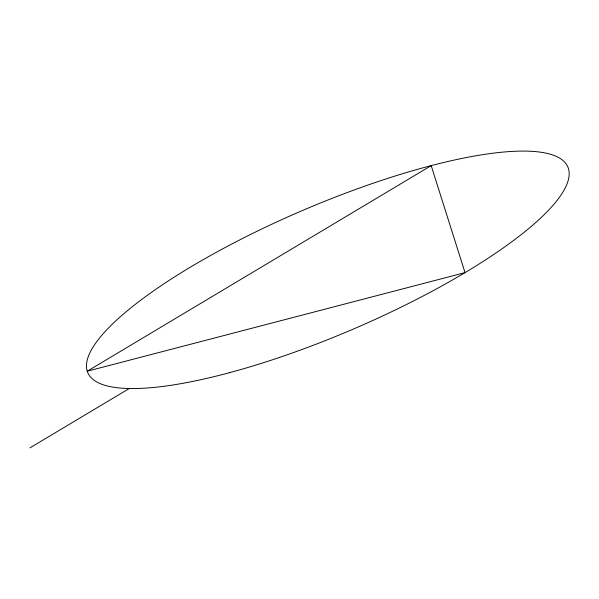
<?xml version="1.0" encoding="UTF-8"?>
<svg xmlns="http://www.w3.org/2000/svg" width="599" height="599" viewBox="0 0 599 599"><rect width="100%" height="100%" fill="white"/><g stroke="black" fill="none" stroke-linecap="round" stroke-linejoin="round"><path stroke-width="0.9" d="M29.95 447.88L129.242 388.526M431.183 165.624L87.237 371.223L465.026 272.627L431.183 165.624M229.664 372.645A261.149 64.505 -23.2 0 0 567.859 166.986A261.149 64.505 -23.2 0 0 185.922 269.842A261.149 64.505 -23.2 0 0 229.664 372.645"/></g></svg>
